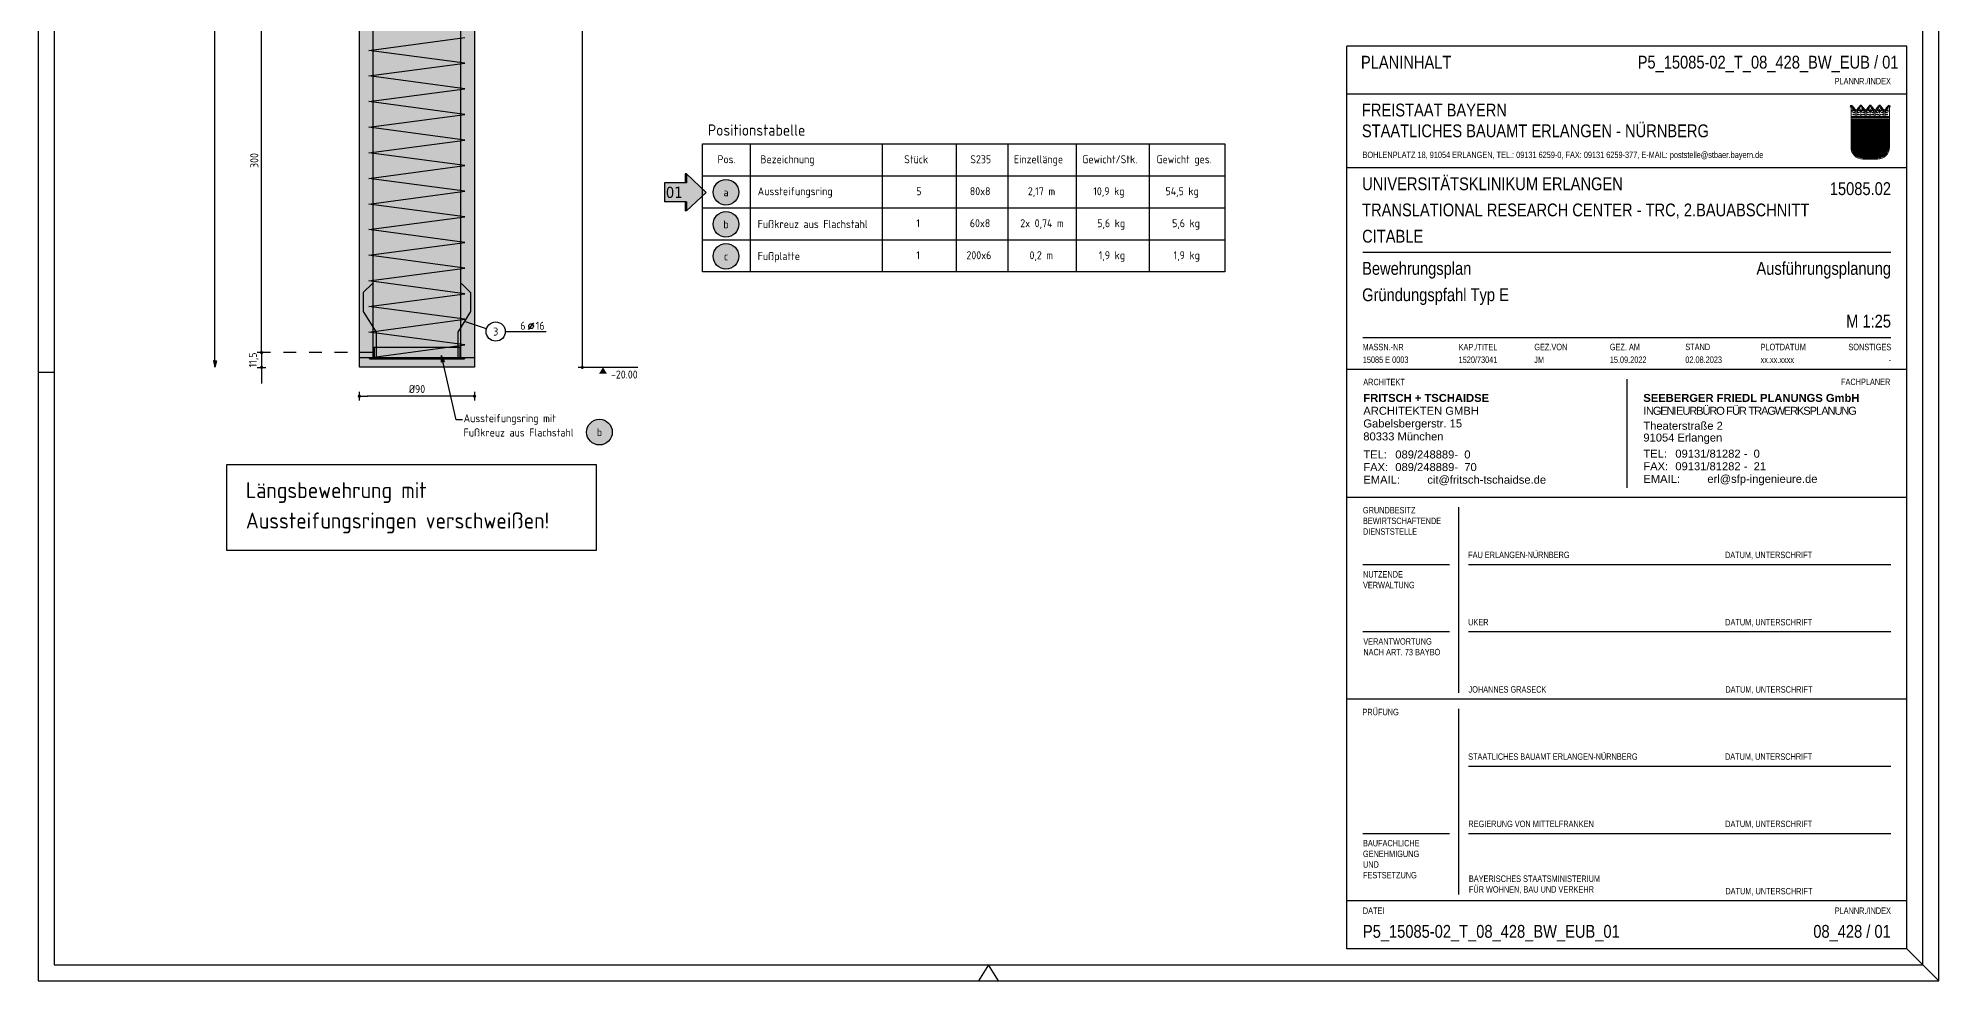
# Model space of a CAD drawing. Extents: x -26.8 to -7.2, y -28.6 to -7.4.
# Drawn here: x -26.82 to -11.97, y -28.57 to -21.21 of the extents above; entities that cross this region are included whole.
import ezdxf
from ezdxf.enums import TextEntityAlignment as Align

# ---------------------------------------------------------------- set-up
doc = ezdxf.new("R2010")
doc.units = 0
doc.header["$LTSCALE"] = 0.25
doc.linetypes.add('AUSGEZOGEN', pattern=[1000.01, 1000, 0.01])
doc.linetypes.add('DASHDOT2', pattern=[0.5, 0.25, -0.125, 0, -0.125])
for name, color, linetype in [('40 A Plankopf Text F+T', 7, 'Continuous'), ('ACHSEN', 7, 'Continuous'), ('BET-ANS', 7, 'Continuous'), ('BETON', 7, 'Continuous'), ('grau_hell', 7, 'Continuous'), ('grau_mittel', 7, 'Continuous'), ('HILFE', 7, 'Continuous'), ('index', 7, 'Continuous'), ('koten', 7, 'Continuous'), ('MASSE', 7, 'Continuous'), ('OBJEKT', 7, 'Continuous'), ('POS', 7, 'Continuous'), ('RAHMEN', 7, 'Continuous'), ('RND', 7, 'Continuous'), ('STAHL', 7, 'Continuous'), ('TEXT', 7, 'Continuous')]:
    doc.layers.add(name, color=color, linetype=linetype)
doc.layers.add('NOPLOT', color=7, linetype='Continuous', plot=False)
doc.styles.add('ERSTELLTER_STIL_3', font='arial.ttf')
doc.styles.add('ERSTELLTER_STIL_4', font='arialbd.ttf')
doc.styles.add('helv', font='tahoma.ttf')
doc.styles.add('plankopf_ArialN', font='ARIALN.TTF')
doc.styles.add('txt', font='isocp.shx')
doc.dimstyles.new('DOT_I', dxfattribs={"dimscale": 0.25, "dimtxt": 0.25, "dimasz": 0.25, "dimexe": 0.1, "dimexo": 0.3, "dimgap": 0.1, "dimtad": 1, "dimdec": 3, "dimzin": 3, "dimtxsty": 'txt', "dimblk": 'DOT', "dimblk1": 'DOT', "dimblk2": 'DOT', "dimsah": 1, "dimcen": 0.1, "dimse1": 1, "dimse2": 1, "dimazin": 0, "dimtfac": 1, "dimtdec": 4, "dimtix": 1, "dimtmove": 2, "dimatfit": 3, "dimfxl": 0, "dimtvp": 1, "dimtolj": 1, "dimtzin": 0, "dimarcsym": 0})
pattern_1 = [(0, (-322.07857, -163.97815), (8e-17, 0.254), [])]

# ---------------------------------------------------------------- blocks, each defined once
blk = doc.blocks.new('DINA1')
at = {"layer": 'RAHMEN'}
for p, q in [((0, 59.4), (0, 0)), ((84.1, 59.4), (0, 59.4)), ((84.1, 0), (84.1, 59.4)), ((0, 0), (84.1, 0))]:
    blk.add_line(p, q, dxfattribs=at)
at = {"layer": 'RAHMEN', "color": 5}
for p, q in [((2, 58.9), (2, 0.5)), ((83.6, 58.9), (2, 58.9)), ((83.6, 0.5), (83.6, 58.9)), ((2, 0.5), (83.6, 0.5))]:
    blk.add_line(p, q, dxfattribs=at)
at = {"layer": 'RAHMEN', "color": 7, "linetype": 'Continuous'}
for p, q in [((41.74, 59.4), (42.05, 58.9)), ((42.05, 58.9), (42.36, 59.4)), ((84.1, 30.01), (83.6, 29.7)), ((83.6, 29.7), (84.1, 29.39)), ((42.05, 0.5), (41.74, 0)), ((42.36, 0), (42.05, 0.5))]:
    blk.add_line(p, q, dxfattribs=at)
at = {"layer": 'RAHMEN', "color": 7}
for p, q in [((21, 0), (21, 0.5)), ((46.1, 0), (46.1, 0.5)), ((65.1, 0.5), (65.1, 0))]:
    blk.add_line(p, q, dxfattribs=at)
at = {"layer": 'RAHMEN', "color": 7, "style": 'txt'}
blk.add_text('DIN A1   0.5 m2', height=0.25, dxfattribs=at).set_placement((1.989, 0.133))
blk = doc.blocks.new('Bundeslandwappen')
at = {"lineweight": 9, "true_color": 0xffffff}
for points in [[(-5.75, 16.5), (-5.98, 16.5), (-5.98, 16.29), (-5.75, 16.29)], [(-5.09, 15.68), (-5.31, 15.68), (-5.31, 15.47), (-5.09, 15.47)], [(-3.49, 15.68), (-3.71, 15.68), (-3.71, 15.47), (-3.49, 15.47)], [(-2.82, 16.5), (-3.05, 16.5), (-3.05, 16.29), (-2.82, 16.29)], [(-2.15, 15.68), (-2.38, 15.68), (-2.38, 15.47), (-2.15, 15.47)], [(-0.56, 15.68), (-0.78, 15.68), (-0.78, 15.47), (-0.56, 15.47)], [(0.11, 16.5), (-0.11, 16.5), (-0.11, 16.29), (0.11, 16.29)], [(0.78, 15.68), (0.56, 15.68), (0.56, 15.47), (0.78, 15.47)], [(2.38, 15.68), (2.15, 15.68), (2.15, 15.47), (2.38, 15.47)], [(3.05, 16.5), (2.82, 16.5), (2.82, 16.29), (3.05, 16.29)], [(3.71, 15.68), (3.49, 15.68), (3.49, 15.47), (3.71, 15.47)], [(5.31, 15.68), (5.09, 15.68), (5.09, 15.47), (5.31, 15.47)], [(5.98, 16.5), (5.75, 16.5), (5.75, 16.29), (5.98, 16.29)]]:
    blk.add_hatch(color=7, dxfattribs=at).paths.add_polyline_path(points)
at = {"true_color": 0xffffff}
for points in [[(-5.34, 12.59), (-5.7, 12.59), (-5.7, 12.19), (-5.07, 11.96)], [(-1.42, 10.67), (-5.07, 11.96), (-3.57, 8.42), (0.08, 7.13)], [(0.86, 12.59), (-2.24, 12.59), (-1.42, 10.67), (2.23, 9.38)], [(3.96, 12.59), (1.66, 12.59), (4.37, 11.63)], [(-3.57, 8.42), (-5.7, 9.18), (-5.7, 6.17), (-2.07, 4.88)], [(-5.7, 6.14), (-5.7, 3.7, 0.041392), (-5.65, 3.14), (-4.21, 2.63)], [(3.73, 5.84), (0.08, 7.13), (1.58, 3.59), (5.23, 2.29)], [(5.7, 8.15), (2.23, 9.38), (3.73, 5.84), (5.7, 5.14)], [(5.7, 11.16), (4.37, 11.63), (5.7, 8.5)], [(-0.56, 1.34), (-4.21, 2.63), (-3.29, 0.45, 0.073774), (-2.3, 0.3), (-0.12, 0.3)], [(1.58, 3.59), (-2.07, 4.88), (-0.56, 1.34), (2.36, 0.3, 0.043654), (2.95, 0.36)]]:
    blk.add_hatch(color=7, dxfattribs=at).paths.add_polyline_path(points)
at = {"lineweight": 9}
h = blk.add_hatch(dxfattribs=at)
h.set_pattern_fill('ANSI31', color=256, scale=0.08, angle=315, style=0)
h.set_pattern_definition(pattern_1)
h.paths.add_polyline_path([(-5.07, 11.96), (-5.7, 12.19), (-5.7, 9.18), (-3.57, 8.42)])
h = blk.add_hatch(dxfattribs=at)
h.set_pattern_fill('ANSI31', color=256, scale=0.08, angle=315, style=0)
h.set_pattern_definition(pattern_1)
h.paths.add_polyline_path([(-2.24, 12.59), (-5.34, 12.59), (-5.07, 11.96), (-1.42, 10.67)])
h = blk.add_hatch(dxfattribs=at)
h.set_pattern_fill('ANSI31', color=256, scale=0.08, angle=315, style=0)
h.set_pattern_definition(pattern_1)
h.paths.add_polyline_path([(4.37, 11.63), (1.66, 12.59), (0.86, 12.59), (2.23, 9.38), (5.7, 8.15), (5.7, 8.5)])
h = blk.add_hatch(dxfattribs=at)
h.set_pattern_fill('ANSI31', color=256, scale=0.08, angle=315, style=0)
h.set_pattern_definition(pattern_1)
h.paths.add_polyline_path([(5.7, 12.59), (3.96, 12.59), (4.37, 11.63), (5.7, 11.16)])
h = blk.add_hatch(dxfattribs=at)
h.set_pattern_fill('ANSI31', color=256, scale=0.08, angle=315, style=0)
h.set_pattern_definition(pattern_1)
h.paths.add_polyline_path([(-2.07, 4.88), (-5.7, 6.17), (-5.7, 6.14), (-4.21, 2.63), (-0.56, 1.34)])
h = blk.add_hatch(dxfattribs=at)
h.set_pattern_fill('ANSI31', color=256, scale=0.08, angle=315, style=0)
h.set_pattern_definition(pattern_1)
h.paths.add_polyline_path([(0.08, 7.13), (-3.57, 8.42), (-2.07, 4.88), (1.58, 3.59)])
h = blk.add_hatch(dxfattribs=at)
h.set_pattern_fill('ANSI31', color=256, scale=0.08, angle=315, style=0)
h.set_pattern_definition(pattern_1)
h.paths.add_polyline_path([(2.23, 9.38), (-1.42, 10.67), (0.08, 7.13), (3.73, 5.84)])
h = blk.add_hatch(dxfattribs=at)
h.set_pattern_fill('ANSI31', color=256, scale=0.08, angle=315, style=0)
h.set_pattern_definition(pattern_1)
h.paths.add_polyline_path([(-4.21, 2.63), (-5.65, 3.14, 0.285055), (-3.29, 0.45)])
h = blk.add_hatch(dxfattribs=at)
h.set_pattern_fill('ANSI31', color=256, scale=0.08, angle=315, style=0)
h.set_pattern_definition(pattern_1)
h.paths.add_polyline_path([(-0.56, 1.34), (-0.12, 0.3), (2.3, 0.3, 0.004354), (2.36, 0.3)])
h = blk.add_hatch(dxfattribs=at)
h.set_pattern_fill('ANSI31', color=256, scale=0.08, angle=315, style=0)
h.set_pattern_definition(pattern_1)
h.paths.add_polyline_path([(5.31, 2.11), (5.23, 2.29), (1.58, 3.59), (2.95, 0.36, 0.22704)])
h = blk.add_hatch(dxfattribs=at)
h.set_pattern_fill('ANSI31', color=256, scale=0.08, angle=315, style=0)
h.set_pattern_definition(pattern_1)
h.paths.add_polyline_path([(5.7, 5.14), (3.73, 5.84), (5.23, 2.29), (5.37, 2.24, 0.111178), (5.7, 3.7)])
for p, q in [((-6, 16.1), (-6, 3.7)), ((-6, 13.29), (6, 13.29)), ((-6, 12.94), (6, 12.94)), ((-5.7, 12.59), (-5.7, 3.7)), ((-5.7, 12.59), (5.7, 12.59)), ((-5.7, 12.19), (5.7, 8.15)), ((-5.64, 14.97), (-5.64, 15.18)), ((-5.61, 16.59), (-5.62, 16.68)), ((-5.34, 12.59), (-0.12, 0.3)), ((-5.33, 15.19), (-5.33, 15.05)), ((-4.68, 14.54), (-5.26, 14.54)), ((-4.12, 14.54), (-3.54, 14.54)), ((-3.47, 15.19), (-3.47, 15.05)), ((-3.36, 13.9), (-2.93, 14.17)), ((-2.93, 13.63), (-3.36, 13.9)), ((-3.19, 16.59), (-3.18, 16.67)), ((-3.16, 14.97), (-3.16, 15.18)), ((-2.93, 15.58), (-2.93, 14.47)), ((-2.93, 14.17), (-2.5, 13.9)), ((-2.5, 13.9), (-2.93, 13.63)), ((-2.71, 14.97), (-2.71, 15.18)), ((-2.68, 16.59), (-2.69, 16.67)), ((-2.4, 15.19), (-2.4, 15.05)), ((-1.74, 14.54), (-2.32, 14.54)), ((-2.24, 12.59), (2.95, 0.36)), ((-1.19, 14.54), (-0.61, 14.54)), ((-0.54, 15.19), (-0.54, 15.05)), ((0, 14.17), (-0.43, 13.9)), ((-0.43, 13.9), (0, 13.63)), ((-0.25, 16.59), (-0.24, 16.67)), ((-0.22, 14.97), (-0.22, 15.18)), ((0, 15.58), (0, 14.47)), ((0.43, 13.9), (0, 14.17)), ((0, 13.63), (0.43, 13.9)), ((0.22, 14.97), (0.22, 15.18)), ((0.25, 16.59), (0.24, 16.67)), ((0.54, 15.19), (0.54, 15.05)), ((1.19, 14.54), (0.61, 14.54)), ((0.86, 12.59), (5.31, 2.11)), ((1.66, 12.59), (5.7, 11.16)), ((1.74, 14.54), (2.32, 14.54)), ((2.4, 15.19), (2.4, 15.05)), ((2.93, 14.17), (2.5, 13.9)), ((2.5, 13.9), (2.93, 13.63)), ((2.68, 16.59), (2.69, 16.67)), ((2.71, 14.97), (2.71, 15.18)), ((2.93, 15.58), (2.93, 14.47)), ((3.36, 13.9), (2.93, 14.17)), ((2.93, 13.63), (3.36, 13.9)), ((3.16, 14.97), (3.16, 15.18)), ((3.19, 16.59), (3.18, 16.67)), ((3.47, 15.19), (3.47, 15.05)), ((4.12, 14.54), (3.54, 14.54)), ((3.96, 12.59), (5.7, 8.5)), ((4.68, 14.54), (5.26, 14.54)), ((5.33, 15.19), (5.33, 15.05)), ((5.61, 16.59), (5.62, 16.68)), ((5.64, 14.97), (5.64, 15.18)), ((5.7, 3.7), (5.7, 12.59)), ((6, 3.7), (6, 16.1)), ((-5.7, 9.18), (5.7, 5.14)), ((-5.7, 6.17), (5.37, 2.24)), ((-5.7, 6.14), (-3.29, 0.45)), ((-5.66, 3.14), (2.36, 0.3)), ((-2.3, 0.3), (2.3, 0.3)), ((-2.3, 0), (2.3, 0))]:
    blk.add_line(p, q, dxfattribs=at)
for points in [[(-5.75, 16.29), (-5.98, 16.29), (-5.98, 16.5), (-5.75, 16.5)], [(-5.09, 15.47), (-5.31, 15.47), (-5.31, 15.68), (-5.09, 15.68)], [(-4.07, 13.71), (-4.83, 13.71), (-4.83, 14.1), (-4.07, 14.1)], [(-3.71, 15.47), (-3.49, 15.47), (-3.49, 15.68), (-3.71, 15.68)], [(-2.82, 16.29), (-3.05, 16.29), (-3.05, 16.5), (-2.82, 16.5)], [(-2.15, 15.47), (-2.38, 15.47), (-2.38, 15.68), (-2.15, 15.68)], [(-1.8, 13.71), (-1.04, 13.71), (-1.04, 14.1), (-1.8, 14.1)], [(-0.78, 15.47), (-0.56, 15.47), (-0.56, 15.68), (-0.78, 15.68)], [(0.11, 16.29), (-0.11, 16.29), (-0.11, 16.5), (0.11, 16.5)], [(0.78, 15.47), (0.56, 15.47), (0.56, 15.68), (0.78, 15.68)], [(1.8, 13.71), (1.04, 13.71), (1.04, 14.1), (1.8, 14.1)], [(2.15, 15.47), (2.38, 15.47), (2.38, 15.68), (2.15, 15.68)], [(3.05, 16.29), (2.82, 16.29), (2.82, 16.5), (3.05, 16.5)], [(3.71, 15.47), (3.49, 15.47), (3.49, 15.68), (3.71, 15.68)], [(4.07, 13.71), (4.83, 13.71), (4.83, 14.1), (4.07, 14.1)], [(5.09, 15.47), (5.31, 15.47), (5.31, 15.68), (5.09, 15.68)], [(5.75, 16.29), (5.98, 16.29), (5.98, 16.5), (5.75, 16.5)]]:
    blk.add_lwpolyline(points, close=True, dxfattribs=at)
for centre in [(-5.28, 13.9), (-3.71, 13.9), (-2.2, 13.9), (-0.68, 13.9), (0.68, 13.9), (2.2, 13.9), (3.71, 13.9), (5.28, 13.9)]:
    blk.add_circle(centre, 0.123, dxfattribs=at)
for centre, radius, start, end in [((-5.89, 16.45), 0.362, 44.66814, 253.11831), ((-5.67, 16.67), 0.05, 6.6615, 44.66814), ((-5.49, 15.18), 0.157, 3.2756, 179.55206), ((-5.19, 14.99), 0.453, 182.83284, 261.30427), ((-5.56, 16.59), 0.05, 186.6615, 265.62087), ((-5.42, 15.99), 0.179, 74.78828, 15.13561), ((-5.59, 16.26), 0.281, 346.02321, 85.62087), ((-5.36, 16.21), 0.05, 254.78828, 346.02321), ((-5.26, 15.23), 0.191, 249.63581, 3.08566), ((-5.2, 16.05), 0.05, 93.06329, 195.13561), ((-5.19, 15.87), 0.224, 350.95424, 93.06329), ((-5.02, 15.24), 0.05, 82.94673, 183.08566), ((-4.99, 15.54), 0.249, 262.94673, 77.88554), ((-4.92, 15.83), 0.05, 170.95424, 257.88554), ((-4.62, 14.89), 0.224, 71.40005, 0), ((-4.71, 14.85), 0.312, 275.96495, 353.97732), ((-4.4, 15.24), 0.208, 317.07745, 222.92255), ((-4.18, 14.89), 0.224, 180, 108.59995), ((-4.09, 14.85), 0.312, 186.02268, 264.03505), ((-3.81, 15.54), 0.249, 102.11446, 277.05327), ((-3.88, 15.83), 0.05, 282.11446, 9.04576), ((-3.61, 15.87), 0.224, 86.93671, 189.04576), ((-3.78, 15.24), 0.05, 356.91434, 97.05327), ((-3.54, 15.23), 0.191, 176.91434, 290.36419), ((-3.6, 16.05), 0.05, 344.86439, 86.93671), ((-3.38, 15.99), 0.179, 164.86439, 105.21172), ((-3.61, 14.99), 0.453, 278.69573, 357.16716), ((-3.21, 16.26), 0.281, 94.37913, 193.97679), ((-3.44, 16.21), 0.05, 193.97679, 285.21172), ((-3.31, 15.18), 0.157, 0.44794, 176.7244), ((-3.24, 16.59), 0.05, 274.37913, 353.3385), ((-3.13, 16.67), 0.05, 155.22882, 173.3385), ((-2.93, 16.58), 0.264, 24.0166, 155.34093), ((-2.55, 15.18), 0.157, 3.2756, 179.55206), ((-2.26, 14.99), 0.453, 182.83284, 261.30427), ((-2.74, 16.66), 0.05, 6.6615, 24.0166), ((-2.63, 16.59), 0.05, 186.6615, 265.62087), ((-2.49, 15.99), 0.179, 74.78828, 15.13561), ((-2.65, 16.26), 0.281, 346.02321, 85.62087), ((-2.43, 16.21), 0.05, 254.78828, 346.02321), ((-2.33, 15.23), 0.191, 249.63581, 3.08566), ((-2.27, 16.05), 0.05, 93.06329, 195.13561), ((-2.26, 15.87), 0.224, 350.95424, 93.06329), ((-2.09, 15.24), 0.05, 82.94673, 183.08566), ((-2.05, 15.54), 0.249, 262.94673, 77.88554), ((-1.99, 15.83), 0.05, 170.95424, 257.88554), ((-1.69, 14.89), 0.224, 71.40005, 0), ((-1.78, 14.85), 0.312, 275.96495, 353.97732), ((-1.47, 15.24), 0.208, 317.07745, 222.92255), ((-1.24, 14.89), 0.224, 180, 108.59995), ((-1.16, 14.85), 0.312, 186.02268, 264.03505), ((-0.88, 15.54), 0.249, 102.11446, 277.05327), ((-0.94, 15.83), 0.05, 282.11446, 9.04576), ((-0.67, 15.87), 0.224, 86.93671, 189.04576), ((-0.84, 15.24), 0.05, 356.91434, 97.05327), ((-0.6, 15.23), 0.191, 176.91434, 290.36419), ((-0.66, 16.05), 0.05, 344.86439, 86.93671), ((-0.44, 15.99), 0.179, 164.86439, 105.21172), ((-0.68, 14.99), 0.453, 278.69573, 357.16716), ((-0.28, 16.26), 0.281, 94.37913, 193.97679), ((-0.5, 16.21), 0.05, 193.97679, 285.21172), ((-0.38, 15.18), 0.157, 0.44794, 176.7244), ((-0.3, 16.59), 0.05, 274.37913, 353.3385), ((0, 16.58), 0.264, 24.0166, 155.34093), ((-0.19, 16.67), 0.05, 155.22882, 173.3385), ((0.38, 15.18), 0.157, 3.2756, 179.55206), ((0.68, 14.99), 0.453, 182.83284, 261.30427), ((0.19, 16.66), 0.05, 6.6615, 24.0166), ((0.3, 16.59), 0.05, 186.6615, 265.62087), ((0.44, 15.99), 0.179, 74.78828, 15.13561), ((0.28, 16.26), 0.281, 346.02321, 85.62087), ((0.5, 16.21), 0.05, 254.78828, 346.02321), ((0.6, 15.23), 0.191, 249.63581, 3.08566), ((0.66, 16.05), 0.05, 93.06329, 195.13561), ((0.67, 15.87), 0.224, 350.95424, 93.06329), ((0.84, 15.24), 0.05, 82.94673, 183.08566), ((0.88, 15.54), 0.249, 262.94673, 77.88554), ((0.94, 15.83), 0.05, 170.95424, 257.88554), ((1.24, 14.89), 0.224, 71.40005, 0), ((1.16, 14.85), 0.312, 275.96495, 353.97732), ((1.47, 15.24), 0.208, 317.07745, 222.92255), ((1.69, 14.89), 0.224, 180, 108.59995), ((1.78, 14.85), 0.312, 186.02268, 264.03505), ((2.05, 15.54), 0.249, 102.11446, 277.05327), ((1.99, 15.83), 0.05, 282.11446, 9.04576), ((2.26, 15.87), 0.224, 86.93671, 189.04576), ((2.09, 15.24), 0.05, 356.91434, 97.05327), ((2.33, 15.23), 0.191, 176.91434, 290.36419), ((2.27, 16.05), 0.05, 344.86439, 86.93671), ((2.49, 15.99), 0.179, 164.86439, 105.21172), ((2.26, 14.99), 0.453, 278.69573, 357.16716), ((2.65, 16.26), 0.281, 94.37913, 193.97679), ((2.43, 16.21), 0.05, 193.97679, 285.21172), ((2.55, 15.18), 0.157, 0.44794, 176.7244), ((2.63, 16.59), 0.05, 274.37913, 353.3385), ((2.93, 16.58), 0.264, 24.0166, 155.34093), ((2.74, 16.67), 0.05, 155.22882, 173.3385), ((3.31, 15.18), 0.157, 3.2756, 179.55206), ((3.61, 14.99), 0.453, 182.83284, 261.30427), ((3.13, 16.66), 0.05, 6.6615, 24.0166), ((3.24, 16.59), 0.05, 186.6615, 265.62087), ((3.38, 15.99), 0.179, 74.78828, 15.13561), ((3.21, 16.26), 0.281, 346.02321, 85.62087), ((3.44, 16.21), 0.05, 254.78828, 346.02321), ((3.54, 15.23), 0.191, 249.63581, 3.08566), ((3.6, 16.05), 0.05, 93.06329, 195.13561), ((3.61, 15.87), 0.224, 350.95424, 93.06329), ((3.78, 15.24), 0.05, 82.94673, 183.08566), ((3.81, 15.54), 0.249, 262.94673, 77.88554), ((3.88, 15.83), 0.05, 170.95424, 257.88554), ((4.18, 14.89), 0.224, 71.40005, 0), ((4.09, 14.85), 0.312, 275.96495, 353.97732), ((4.4, 15.24), 0.208, 317.07745, 222.92255), ((4.62, 14.89), 0.224, 180, 108.59995), ((4.71, 14.85), 0.312, 186.02268, 264.03505), ((4.99, 15.54), 0.249, 102.11446, 277.05327), ((4.92, 15.83), 0.05, 282.11446, 9.04576), ((5.19, 15.87), 0.224, 86.93671, 189.04576), ((5.02, 15.24), 0.05, 356.91434, 97.05327), ((5.26, 15.23), 0.191, 176.91434, 290.36419), ((5.2, 16.05), 0.05, 344.86439, 86.93671), ((5.42, 15.99), 0.179, 164.86439, 105.21172), ((5.19, 14.99), 0.453, 278.69573, 357.16716), ((5.59, 16.26), 0.281, 94.37913, 193.97679), ((5.36, 16.21), 0.05, 193.97679, 285.21172), ((5.49, 15.18), 0.157, 0.44794, 176.7244), ((5.56, 16.59), 0.05, 274.37913, 353.3385), ((5.67, 16.67), 0.05, 135.33186, 173.3385), ((5.89, 16.45), 0.362, 286.88169, 135.33186), ((-2.3, 3.7), 3.7, 180, 270), ((-2.3, 3.7), 3.4, 180, 270), ((2.3, 3.7), 3.7, 270, 0), ((2.3, 3.7), 3.4, 270, 0)]:
    blk.add_arc(centre, radius, start, end, dxfattribs=at)
blk = doc.blocks.new('Plankopf_PU')
for p, q in [((-18.5, 25.4), (-18.5, 27.7)), ((-1, 27.7), (-18.5, 27.7)), ((-1, 27.7), (-18.5, 27.7)), ((-1, 25.4), (-1, 27.7)), ((-1, 25.4), (-18.5, 25.4)), ((-1, 25.4), (-18.5, 25.4)), ((-18.5, 19.1), (-18.5, 25.4)), ((-1, 19.1), (-1, 25.4)), ((-1.5, 22.75), (-18, 22.75)), ((-18, 20.1), (-1.5, 20.1)), ((-18.5, 15.1), (-18.5, 19.1)), ((-1, 19.1), (-18.5, 19.1)), ((-1, 15.1), (-1, 19.1)), ((-9.75, 18.8), (-9.75, 15.4)), ((-1, 15.1), (-18.5, 15.1)), ((-1, 15.1), (-18.5, 15.1)), ((-18.5, 8.8), (-18.5, 15.1)), ((-1, 8.8), (-1, 15.1)), ((-15, 9), (-15, 14.8)), ((-15.3, 13), (-18, 13)), ((-1.5, 13), (-14.7, 13)), ((-15.3, 10.9), (-18, 10.9)), ((-1.5, 10.9), (-14.7, 10.9)), ((-18.5, 2.5), (-18.5, 8.8)), ((-1, 8.8), (-18.5, 8.8)), ((-15, 2.7), (-15, 8.5)), ((-1, 2.5), (-1, 8.8)), ((-1.5, 6.7), (-14.7, 6.7)), ((-15.3, 4.6), (-18, 4.6)), ((-1.5, 4.6), (-14.7, 4.6)), ((-1, 2.5), (-18.5, 2.5)), ((-18.5, 1), (-18.5, 2.5)), ((-1, 2.5), (-18.5, 2.5)), ((-1, 1), (-1, 2.5)), ((-1, 1), (-18.5, 1))]:
    blk.add_line(p, q)
at = {"xscale": 0.1, "yscale": 0.1, "zscale": 0.1}
blk.add_blockref('Bundeslandwappen', (-2.148, 25.669), dxfattribs=at)
at = {"linetype": 'AUSGEZOGEN', "lineweight": 35, "style": 'plankopf_ArialN'}
for s, height, p in [('FREISTAAT BAYERN', 0.4, (-18.032, 27.401)), ('PRÜFUNG', 0.2, (-18.013, 8.5))]:
    blk.add_text(s, height=height, dxfattribs=at).set_placement(p, align=Align.TOP_LEFT)
blk.add_text('STAATLICHES BAUAMT ERLANGEN - NÜRNBERG', height=0.4, dxfattribs=at).set_placement((-18.032, 26.552), align=Align.MIDDLE_LEFT)
at = {"style": 'plankopf_ArialN'}
for s, p in [('BOHLENPLATZ 18, 91054 ERLANGEN, TEL.: 09131 6259-0, FAX: 09131 6259-377, E-MAIL: poststelle@stbaer.bayern.de', (-18.012, 25.702)), ('MASSN.-NR', (-18.011, 19.698)), ('KAP./TITEL', (-15.01, 19.698)), ('GEZ.VON', (-12.644, 19.7)), ('GEZ. AM', (-10.286, 19.7)), ('STAND', (-7.927, 19.702)), ('PLOTDATUM', (-5.574, 19.7)), ('FAU ERLANGEN-NÜRNBERG', (-14.712, 13.207)), ('DATUM, UNTERSCHRIFT', (-6.687, 13.207)), ('UKER', (-14.712, 11.107)), ('DATUM, UNTERSCHRIFT', (-6.68, 11.106)), ('JOHANNES GRASECK', (-14.7, 9.005)), ('DATUM, UNTERSCHRIFT', (-6.675, 9.005)), ('STAATLICHES BAUAMT ERLANGEN-NÜRNBERG', (-14.712, 6.907)), ('DATUM, UNTERSCHRIFT', (-6.687, 6.907)), ('REGIERUNG VON MITTELFRANKEN', (-14.705, 4.806)), ('DATUM, UNTERSCHRIFT', (-6.68, 4.806)), ('DATUM, UNTERSCHRIFT', (-6.675, 2.705)), ('DATEI', (-18.002, 2.095))]:
    blk.add_text(s, height=0.2, dxfattribs=at).set_placement(p)
for s, p in [('SONSTIGES', (-1.493, 19.7)), ('PLANNR./INDEX', (-1.501, 2.095))]:
    blk.add_text(s, height=0.2, dxfattribs=at).set_placement(p, align=Align.RIGHT)
at = {"linetype": 'AUSGEZOGEN', "lineweight": 35, "style": 'plankopf_ArialN'}
blk.add_text('ARCHITEKT', height=0.2, dxfattribs=at).set_placement((-17.989, 18.607))
blk.add_text('FACHPLANER', height=0.2, dxfattribs=at).set_placement((-1.52, 18.611), align=Align.RIGHT)
at = {"insert": (-5.574, 19.303), "char_height": 0.2, "attachment_point": 7, "style": 'plankopf_ArialN'}
blk.add_mtext('xx.xx.xxxx', dxfattribs=at)
at = {"char_height": 0.2, "attachment_point": 1, "style": 'plankopf_ArialN'}
for s, insert, width in [('GRUNDBESITZ\\PBEWIRTSCHAFTENDE DIENSTSTELLE', (-18, 14.804), 2.5), ('NUTZENDE^JVERWALTUNG', (-17.998, 12.8), 2.69843), ('VERANTWORTUNG  NACH ART. 73 BAYBO', (-17.988, 10.705), 2.68768), ('BAUFACHLICHE GENEHMIGUNG UND FESTSETZUNG', (-17.998, 4.404), 2.2311), ('BAYERISCHES STAATSMINISTERIUM ^JFÜR WOHNEN, BAU UND VERKEHR', (-14.689, 3.294), 9.29412)]:
    blk.add_mtext(s, dxfattribs=dict(at, insert=insert, width=width))
at = {"style": 'plankopf_ArialN'}
for tag, p in [('PROJEKTBEZEICHNUNGZ1', (-18.025, 24.578)), ('PROJEKTBEZEICHNUNGZ2', (-18.025, 23.761)), ('PROJEKTBEZEICHNUNGZ3', (-18.025, 22.941))]:
    blk.add_attdef(tag, text='', height=0.4, dxfattribs=at).set_placement(p, align=Align.BOTTOM_LEFT)
for tag, p in [('GEB.-NR', (-1.5, 24.946)), ('0.000X', (-1.507, 1.749))]:
    blk.add_attdef(tag, text='', height=0.4, dxfattribs=at).set_placement(p, align=Align.TOP_RIGHT)
for tag, p, height in [('PLANINHALTZ1', (-18.025, 22.055), 0.4), ('PLANINHALTZ2', (-18.025, 21.232), 0.4), ('PLANINHALTZ3', (-18.025, 20.409), 0.4), ('MASSN.-NR', (-18.005, 19.303), 0.2), ('KAPITEL/TITEL', (-15.01, 19.303), 0.2), ('GEZ_VON', (-12.644, 19.303), 0.2), ('GEZ_AM', (-10.286, 19.303), 0.2), ('STAND', (-7.927, 19.303), 0.2)]:
    blk.add_attdef(tag, p, '', height=height, dxfattribs=at)
for tag, height, p in [('PLANUNGSPHASE', 0.4, (-1.5, 22.055)), ('PROJEKTKATEGORIE', 0.4, (-1.5, 21.232)), ('MAßSTAB', 0.4, (-1.5, 20.409)), ('SONSTIGES', 0.2, (-1.5, 19.303))]:
    blk.add_attdef(tag, text='', height=height, dxfattribs=at).set_placement(p, align=Align.RIGHT)
at = {"layer": '40 A Plankopf Text F+T', "color": 7, "linetype": 'Continuous', "lineweight": 13, "char_height": 0.25, "attachment_point": 7}
for s, insert, style in [('\\A1;ARCHITEKTEN GMBH', (-17.988, 17.68), 'ERSTELLTER_STIL_3'), ('\\A1;FRITSCH + TSCHAIDSE ', (-17.988, 18.081), 'ERSTELLTER_STIL_4'), ('\\A1;SEEBERGER FRIEDL PLANUNGS GmbH', (-9.238, 18.081), 'ERSTELLTER_STIL_4'), ('\\A1;{\\T0.8;INGENIEURBÜRO FÜR TRAGWERKSPLANUNG}', (-9.238, 17.68), 'ERSTELLTER_STIL_3'), ('\\A1;Gabelsbergerstr. 15', (-17.988, 17.212), 'ERSTELLTER_STIL_3'), ('\\A1;Theaterstraße 2', (-9.238, 17.212), 'ERSTELLTER_STIL_3'), ('\\A1;80333 München', (-17.988, 16.879), 'ERSTELLTER_STIL_3'), ('\\A1;91054 Erlangen', (-9.238, 16.771), 'ERSTELLTER_STIL_3')]:
    blk.add_mtext(s, dxfattribs=dict(at, insert=insert, style=style))
at = {"layer": '40 A Plankopf Text F+T', "color": 7, "linetype": 'Continuous', "lineweight": 13, "char_height": 0.25, "attachment_point": 7, "line_spacing_factor": 0.945293, "style": 'ERSTELLTER_STIL_3'}
for s, insert in [('\\A1;TEL: ^I089/248889-  0\\PFAX: ^I089/248889-  70\\PEMAIL: ^Icit@fritsch-tschaidse.de', (-17.988, 15.481)), ('\\A1;TEL: ^I09131/81282 -  0\\PFAX: ^I09131/81282 -  21\\PEMAIL: ^Ierl@sfp-ingenieure.de', (-9.238, 15.481))]:
    blk.add_mtext(s, dxfattribs=dict(at, insert=insert))
blk = doc.blocks.new('DOT')
at = {"layer": 'MASSE', "color": 7, "linetype": 'Continuous'}
for p, q in [((0, 0), (-1, 0)), ((0, 0.54), (0, -0.54))]:
    blk.add_line(p, q, dxfattribs=at)
at = {"layer": 'MASSE', "color": 7, "linetype": 'Continuous', "const_width": 0.2}
blk.add_lwpolyline([(-0.1, 0, 1), (0.1, 0, 1)], format="xyb", close=True, dxfattribs=at)
blk = doc.blocks.new('*D25')
at = {"layer": 'Defpoints', "color": 0, "linetype": 'AUSGEZOGEN', "transparency": 16777216}
for p in [(-22.568, -11.583), (-22.568, -11.583), (-22.568, -23.783)]:
    blk.add_point(p, dxfattribs=at)
at = {"layer": 'MASSE', "color": 0, "linetype": 'AUSGEZOGEN', "lineweight": -2, "transparency": 16777216}
blk.add_line((-22.568, -23.72), (-22.568, -11.645), dxfattribs=at)
at = {"layer": 'MASSE', "color": 0, "linetype": 'AUSGEZOGEN', "lineweight": -2, "transparency": 16777216, "xscale": 0.0625, "yscale": 0.0625, "zscale": 0.0625}
for p, rotation in [((-22.568, -11.583), 90), ((-22.568, -23.783), 270)]:
    blk.add_blockref('DOT', p, dxfattribs=dict(at, rotation=rotation))
at = {"layer": 'MASSE', "color": 0, "linetype": 'AUSGEZOGEN', "transparency": 16777216, "insert": (-22.624, -17.683), "char_height": 0.0625, "attachment_point": 5, "rotation": 90, "style": 'txt'}
blk.add_mtext('\\A1;1220', dxfattribs=at)
blk = doc.blocks.new('OKRD_U')
at = {"color": 0, "linetype": 'ByBlock'}
blk.add_solid([(-0.125, -0.202), (0.125, -0.202), (0, 0)], dxfattribs=at)
at = {"color": 0, "linetype": 'ByBlock', "style": 'txt'}
blk.add_attdef('OKRD', (0.25, -0.35), '', height=0.25, dxfattribs=at)
blk = doc.blocks.new('*D26')
at = {"layer": 'Defpoints', "color": 0, "linetype": 'AUSGEZOGEN', "transparency": 16777216}
for p in [(-24.31, -24.008), (-24.31, -24.008), (-23.41, -24.008)]:
    blk.add_point(p, dxfattribs=at)
at = {"layer": 'MASSE', "color": 0, "linetype": 'AUSGEZOGEN', "lineweight": -2, "transparency": 16777216}
blk.add_line((-23.473, -24.008), (-24.248, -24.008), dxfattribs=at)
at = {"layer": 'MASSE', "color": 0, "linetype": 'AUSGEZOGEN', "lineweight": -2, "transparency": 16777216, "xscale": 0.0625, "yscale": 0.0625, "zscale": 0.0625, "rotation": 180}
blk.add_blockref('DOT', (-24.31, -24.008), dxfattribs=at)
at = {"layer": 'MASSE', "color": 0, "linetype": 'AUSGEZOGEN', "lineweight": -2, "transparency": 16777216, "xscale": 0.0625, "yscale": 0.0625, "zscale": 0.0625}
blk.add_blockref('DOT', (-23.41, -24.008), dxfattribs=at)
at = {"layer": 'MASSE', "color": 0, "linetype": 'AUSGEZOGEN', "transparency": 16777216, "insert": (-23.86, -23.952), "char_height": 0.0625, "attachment_point": 5, "style": 'txt'}
blk.add_mtext('\\A1;%%C90', dxfattribs=at)
blk = doc.blocks.new('*D27')
at = {"layer": 'Defpoints', "color": 0, "linetype": 'AUSGEZOGEN', "transparency": 16777216}
for p in [(-25.074, -23.668), (-25.074, -23.783), (-25.074, -23.783)]:
    blk.add_point(p, dxfattribs=at)
at = {"layer": 'MASSE', "color": 0, "linetype": 'AUSGEZOGEN', "lineweight": -2, "transparency": 16777216}
for p, q in [((-25.074, -23.605), (-25.074, -23.543)), ((-25.074, -23.668), (-25.074, -23.783)), ((-25.074, -23.845), (-25.074, -23.908))]:
    blk.add_line(p, q, dxfattribs=at)
at = {"layer": 'MASSE', "color": 0, "linetype": 'AUSGEZOGEN', "lineweight": -2, "transparency": 16777216, "xscale": 0.0625, "yscale": 0.0625, "zscale": 0.0625}
for p, rotation in [((-25.074, -23.668), 270), ((-25.074, -23.783), 90)]:
    blk.add_blockref('DOT', p, dxfattribs=dict(at, rotation=rotation))
at = {"layer": 'MASSE', "color": 0, "linetype": 'AUSGEZOGEN', "transparency": 16777216, "insert": (-25.135, -23.725), "char_height": 0.0625, "attachment_point": 5, "rotation": 90, "style": 'txt'}
blk.add_mtext('\\A1;11,5', dxfattribs=at)
blk = doc.blocks.new('*D21')
at = {"layer": 'Defpoints', "color": 0, "linetype": 'AUSGEZOGEN', "transparency": 16777216}
for p in [(-25.074, -20.668), (-25.074, -20.668), (-25.074, -23.668)]:
    blk.add_point(p, dxfattribs=at)
at = {"layer": 'MASSE', "color": 0, "linetype": 'AUSGEZOGEN', "lineweight": -2, "transparency": 16777216}
blk.add_line((-25.074, -23.605), (-25.074, -20.73), dxfattribs=at)
at = {"layer": 'MASSE', "color": 0, "linetype": 'AUSGEZOGEN', "lineweight": -2, "transparency": 16777216, "xscale": 0.0625, "yscale": 0.0625, "zscale": 0.0625}
for p, rotation in [((-25.074, -20.668), 90), ((-25.074, -23.668), 270)]:
    blk.add_blockref('DOT', p, dxfattribs=dict(at, rotation=rotation))
at = {"layer": 'MASSE', "color": 0, "linetype": 'AUSGEZOGEN', "transparency": 16777216, "insert": (-25.131, -22.168), "char_height": 0.0625, "attachment_point": 5, "rotation": 90, "style": 'txt'}
blk.add_mtext('\\A1;300', dxfattribs=at)
blk = doc.blocks.new('Pfeillinie')
at = {"layer": 'TEXT', "linetype": 'Continuous'}
blk.add_hatch(color=7, dxfattribs=at).paths.add_polyline_path([(0, 0), (-0.8, 0.2), (-0.8, 0), (-0.8, -0.2)])
at = {"layer": 'TEXT', "color": 7, "linetype": 'Continuous'}
for p, q in [((-0.8, 0), (-0.8, 0.2)), ((-0.8, 0.2), (0, 0)), ((-0.8, 0), (-0.8, -0.2)), ((-0.8, -0.2), (0, 0))]:
    blk.add_line(p, q, dxfattribs=at)
blk = doc.blocks.new('pos_ausz')
at = {"layer": 'grau_hell', "true_color": 0xfcfcfc}
blk.add_hatch(color=7, dxfattribs=at).paths.add_polyline_path([(-0.4, 0, 1), (0.4, 0, 1)])
at = {"layer": 'POS', "color": 1, "linetype": 'Continuous'}
blk.add_circle((0, 0), 0.4, dxfattribs=at)
at = {"layer": 'POS', "color": 7, "linetype": 'Continuous', "style": 'txt'}
blk.add_attdef('POSNAME', text='', height=0.25, dxfattribs=at).set_placement((0, 0), align=Align.MIDDLE)
blk.add_attdef('POSABM', (0.6, 0.05), '', height=0.25, dxfattribs=at)
blk = doc.blocks.new('RND_LEI')
at = {"layer": 'RND', "color": 7, "linetype": 'Continuous'}
blk.add_line((1.022, 0.066), (1.19, 0.27), dxfattribs=at)
for centre, radius in [((0, 0), 0.3), ((1.106, 0.168), 0.075)]:
    blk.add_circle(centre, radius, dxfattribs=at)
at = {"layer": 'RND', "color": 7, "linetype": 'Continuous', "style": 'txt'}
blk.add_attdef('POSL', text='', height=0.25, dxfattribs=at).set_placement((0, 0), align=Align.MIDDLE)
blk.add_attdef('ANZ', text='', height=0.25, dxfattribs=at).set_placement((0.931, 0.057), align=Align.RIGHT)
for tag, p in [('DUM', (1.253, 0.057)), ('ABSTD', (1.674, 0.057)), ('POSTXT', (0.374, -0.327))]:
    blk.add_attdef(tag, p, '', height=0.25, dxfattribs=at)
blk = doc.blocks.new('hin_ind5')
at = {"layer": 'grau_hell', "linetype": 'AUSGEZOGEN'}
h = blk.add_hatch(color=9, dxfattribs=at)
h.dxf.hatch_style = 2
h.paths.add_polyline_path([(0, 0), (0.619, -0.577), (0.619, -0.3), (1.306, -0.3), (1.306, 0.3), (0.619, 0.3), (0.619, 0.577)])
h.paths.add_polyline_path([(0.34, -0.274), (1.311, -0.274), (1.311, 0.274), (0.34, 0.274)], flags=9)
at = {"layer": 'OBJEKT', "linetype": 'AUSGEZOGEN'}
for points in [[(0.619, 0.3), (0.66, 0.3), (0.66, 0.577), (0.619, 0.577)], [(0.619, -0.577), (0.66, -0.577), (0.66, -0.3), (0.619, -0.3)]]:
    blk.add_hatch(color=1, dxfattribs=at).paths.add_polyline_path(points)
at = {"layer": 'OBJEKT', "color": 1, "linetype": 'AUSGEZOGEN'}
for p, q in [((0, 0), (0.619, 0.577)), ((0, 0), (0.619, -0.577)), ((0.619, 0.577), (0.619, 0.3)), ((0.619, 0.577), (0.66, 0.577)), ((0.619, 0.3), (1.306, 0.3)), ((0.66, 0.577), (0.66, 0.3)), ((1.306, 0.3), (1.306, -0.3)), ((0.619, -0.3), (0.619, -0.577)), ((0.619, -0.3), (1.306, -0.3)), ((0.66, -0.3), (0.66, -0.577))]:
    blk.add_line(p, q, dxfattribs=at)
at = {"layer": 'OBJEKT', "color": 7, "linetype": 'AUSGEZOGEN'}
blk.add_line((0.619, -0.577), (0.66, -0.577), dxfattribs=at)
at = {"layer": 'index', "color": 1, "linetype": 'Continuous', "style": 'helv'}
blk.add_attdef('INDEX', text='', height=0.35, rotation=360, dxfattribs=at).set_placement((1.259, 0), align=Align.MIDDLE_RIGHT)

msp = doc.modelspace()

# ---------------------------------------------------------------- hatches: boundary and pattern name
at = {"layer": 'grau_mittel'}
h = msp.add_hatch(color=61, dxfattribs=at)
h.paths.add_polyline_path([(-24.3101, -11.5328), (-23.4101, -11.5328), (-23.4101, -10.9828), (-24.3101, -10.9828)])
h.paths.add_polyline_path([(-24.3101, -23.7828), (-23.4101, -23.7828), (-23.4101, -11.5328), (-24.3101, -11.5328)])

# ---------------------------------------------------------------- linework, layer by layer
for p, q in [((-12.2204, -21.2741), (-16.5954, -21.2741)), ((-16.5954, -21.6491), (-16.5954, -21.2741)), ((-12.2204, -21.6491), (-12.2204, -21.2741))]:
    msp.add_line(p, q)
at = {"layer": 'ACHSEN', "color": 102, "linetype": 'DASHDOT2'}
msp.add_line((-24.2031, -23.6678), (-25.0743, -23.6678), dxfattribs=at)
at = {"layer": 'BETON', "color": 6, "linetype": 'AUSGEZOGEN'}
for p, q in [((-24.3101, -23.7828), (-24.3101, -10.9828)), ((-23.4101, -10.9828), (-23.4101, -23.7828)), ((-23.4101, -23.7828), (-24.3101, -23.7828))]:
    msp.add_line(p, q, dxfattribs=at)
at = {"layer": 'HILFE', "color": 102, "linetype": 'AUSGEZOGEN'}
for p, q in [((-21.2563, -22.0369), (-21.2563, -23.0369)), ((-20.2262, -22.0369), (-20.2262, -23.0369)), ((-19.6487, -22.0369), (-19.6487, -23.0369)), ((-19.2454, -22.0369), (-19.2454, -23.0369)), ((-18.7112, -22.0369), (-18.7112, -23.0369)), ((-18.1414, -22.0369), (-18.1414, -23.0369)), ((-21.6283, -22.2869), (-17.5485, -22.2869)), ((-21.6283, -22.5369), (-17.5485, -22.5369)), ((-21.6283, -22.7869), (-17.5485, -22.7869)), ((-23.5538, -24.1926), (-23.6683, -23.6903)), ((-22.5676, -23.7828), (-22.1341, -23.7828)), ((-23.5032, -24.1926), (-23.5538, -24.1926))]:
    msp.add_line(p, q, dxfattribs=at)
msp.add_lwpolyline([(-21.6283, -22.0369), (-17.5485, -22.0369), (-17.5485, -23.0369), (-21.6283, -23.0369)], close=True, dxfattribs=at)
at = {"layer": 'NOPLOT', "color": 191, "linetype": 'Continuous'}
msp.add_line((-23.4101, -23.7078), (-24.3101, -23.7078), dxfattribs=at)
at = {"layer": 'NOPLOT', "color": 191, "linetype": 'AUSGEZOGEN'}
msp.add_line((-12.2204, -28.3241), (-11.9704, -28.5741), dxfattribs=at)
at = {"layer": 'POS', "color": 1, "linetype": 'AUSGEZOGEN'}
for centre in [(-21.446, -22.4159), (-21.446, -22.6659), (-21.446, -22.9159), (-22.4345, -24.2887)]:
    msp.add_circle(centre, 0.1, dxfattribs=at)
at = {"layer": 'RND', "color": 102, "linetype": 'AUSGEZOGEN'}
msp.add_line((-23.3164, -23.4811), (-23.4895, -23.4252), dxfattribs=at)
at = {"layer": 'RND', "color": 7, "linetype": 'AUSGEZOGEN'}
msp.add_line((-23.1699, -23.5036), (-22.8499, -23.5036), dxfattribs=at)
at = {"layer": 'RND', "color": 1, "linetype": 'AUSGEZOGEN'}
for points in [[(-24.2031, -23.7078), (-24.2031, -10.4578)], [(-23.5171, -23.7078), (-23.5171, -10.4578)], [(-24.2351, -23.7078), (-23.4851, -23.6078), (-24.2351, -23.5078), (-23.4851, -23.4078), (-24.2351, -23.3078), (-23.4851, -23.2078), (-24.2351, -23.1078), (-23.4851, -23.0078), (-24.2351, -22.9078), (-23.4851, -22.8078), (-24.2351, -22.7078), (-23.4851, -22.6078), (-24.2351, -22.5078), (-23.4851, -22.4078), (-24.2351, -22.3078), (-23.4851, -22.2078), (-24.2351, -22.1078), (-23.4851, -22.0078), (-24.2351, -21.9078), (-23.4851, -21.8078), (-24.2351, -21.7078), (-23.4851, -21.6078), (-24.2351, -21.5078), (-23.4851, -21.4078), (-24.2351, -21.3078), (-23.4851, -21.2078)], [(-24.2083, -23.1271), (-24.2791, -23.1978), (-24.2791, -23.3478), (-24.1791, -23.5078), (-24.1791, -23.7078)], [(-23.5118, -23.1271), (-23.4411, -23.1978), (-23.4411, -23.3478), (-23.5411, -23.5078), (-23.5411, -23.7078)]]:
    msp.add_lwpolyline(points, dxfattribs=at)
at = {"layer": 'RND', "color": 102, "linetype": 'AUSGEZOGEN'}
msp.add_lwpolyline([(-25.4382, -23.7828), (-25.4382, -11.5828)], dxfattribs=at)
at = {"layer": 'STAHL', "color": 102, "linetype": 'AUSGEZOGEN'}
for p, q in [((-24.2301, -23.7078), (-24.2301, -23.7158)), ((-24.2301, -23.7078), (-23.49, -23.7078)), ((-24.2301, -23.7158), (-23.49, -23.7158)), ((-24.1951, -23.6278), (-24.1951, -23.7078)), ((-23.5251, -23.6278), (-23.5251, -23.7078)), ((-23.49, -23.7078), (-23.49, -23.7158))]:
    msp.add_line(p, q, dxfattribs=at)
msp.add_lwpolyline([(-24.2031, -23.7078), (-23.5171, -23.7078), (-23.5171, -23.6278), (-24.2031, -23.6278)], close=True, dxfattribs=at)
at = {"layer": 'TEXT', "color": 6, "linetype": 'AUSGEZOGEN'}
msp.add_lwpolyline([(-25.3468, -25.2113), (-22.4589, -25.2113), (-22.4589, -24.5432), (-25.3468, -24.5432)], close=True, dxfattribs=at)

# ---------------------------------------------------------------- block references
at = {"layer": 'BET-ANS'}
ref = msp.add_blockref('Plankopf_PU', (-11.9704, -28.5741), dxfattribs=dict(at, xscale=0.25, yscale=0.25, zscale=0.25))
ref.add_attrib('0.000X', '08_428 / 01', dxfattribs={"layer": '0', "height": 0.1, "style": 'plankopf_ArialN'}).set_placement((-12.3471, -28.1369), align=Align.TOP_RIGHT)
ref.add_attrib('STAND', '02.08.2023', (-13.9521, -23.7483), dxfattribs={"layer": '0', "height": 0.05, "style": 'plankopf_ArialN'})
ref.add_attrib('PLANINHALTZ1', 'Bewehrungsplan', (-16.4767, -23.0602), dxfattribs={"layer": '0', "height": 0.1, "style": 'plankopf_ArialN'})
ref.add_attrib('PLANINHALTZ2', 'Gründungspfahl Typ E', (-16.4767, -23.2661), dxfattribs={"layer": '0', "height": 0.1, "style": 'plankopf_ArialN'})
ref.add_attrib('PROJEKTBEZEICHNUNGZ1', 'UNIVERSITÄTSKLINIKUM ERLANGEN', dxfattribs={"layer": '0', "height": 0.1, "style": 'plankopf_ArialN'}).set_placement((-16.4767, -22.4297), align=Align.BOTTOM_LEFT)
ref.add_attrib('PROJEKTBEZEICHNUNGZ2', 'TRANSLATIONAL RESEARCH CENTER - TRC, 2.BAUABSCHNITT', dxfattribs={"layer": '0', "height": 0.1, "style": 'plankopf_ArialN'}).set_placement((-16.4767, -22.6338), align=Align.BOTTOM_LEFT)
ref.add_attrib('PROJEKTBEZEICHNUNGZ3', 'CITABLE', dxfattribs={"layer": '0', "height": 0.1, "style": 'plankopf_ArialN'}).set_placement((-16.4767, -22.8389), align=Align.BOTTOM_LEFT)
ref.add_attrib('GEB.-NR', '15085.02', dxfattribs={"layer": '0', "height": 0.1, "style": 'plankopf_ArialN'}).set_placement((-12.3454, -22.3376), align=Align.TOP_RIGHT)
ref.add_attrib('PLANUNGSPHASE', 'Ausführungsplanung', dxfattribs={"layer": '0', "height": 0.1, "style": 'plankopf_ArialN'}).set_placement((-12.3454, -23.0602), align=Align.RIGHT)
ref.add_attrib('MAßSTAB', 'M 1:25', dxfattribs={"layer": '0', "height": 0.1, "style": 'plankopf_ArialN'}).set_placement((-12.3454, -23.4719), align=Align.RIGHT)
ref.add_attrib('MASSN.-NR', '15085 E 0003', (-16.4717, -23.7483), dxfattribs={"layer": '0', "height": 0.05, "style": 'plankopf_ArialN'})
ref.add_attrib('KAPITEL/TITEL', '1520/73041', (-15.7228, -23.7483), dxfattribs={"layer": '0', "height": 0.05, "style": 'plankopf_ArialN'})
ref.add_attrib('GEZ_VON', 'JM', (-15.1315, -23.7483), dxfattribs={"layer": '0', "height": 0.05, "style": 'plankopf_ArialN'})
ref.add_attrib('GEZ_AM', '15.09.2022', (-14.5418, -23.7483), dxfattribs={"layer": '0', "height": 0.05, "style": 'plankopf_ArialN'})
ref.add_attrib('SONSTIGES', '-', dxfattribs={"layer": '0', "height": 0.05, "style": 'plankopf_ArialN'}).set_placement((-12.3454, -23.7483), align=Align.RIGHT)
at = {"layer": 'index', "color": 191, "linetype": 'AUSGEZOGEN'}
ref = msp.add_blockref('hin_ind5', (-21.6003, -22.4164), dxfattribs=dict(at, xscale=-0.2499999999999991, yscale=0.2499999999999994, zscale=0.2499999999999994, rotation=359.9761684044309))
ref.add_attrib('INDEX', '01', dxfattribs={"color": 1, "linetype": 'Continuous', "height": 0.0875, "rotation": 359.97617, "style": 'helv'}).set_placement((-21.7846, -22.4164), align=Align.MIDDLE_RIGHT)
at = {"layer": 'koten', "color": 7, "linetype": 'AUSGEZOGEN', "xscale": 0.25, "yscale": 0.25, "zscale": 0.25}
msp.add_blockref('OKRD_U', (-22.407, -23.7828), dxfattribs=at).add_auto_attribs({'OKRD': '-20.00'})
at = {"layer": 'POS', "color": 7, "linetype": 'AUSGEZOGEN', "xscale": 0.25, "yscale": 0.25, "zscale": 0.25}
for p, values in [((-21.446, -22.4159), {'POSNAME': 'a'}), ((-21.446, -22.6659), {'POSNAME': 'b'}), ((-21.446, -22.9159), {'POSNAME': 'c'}), ((-22.4345, -24.2887), {'POSNAME': 'b'})]:
    msp.add_blockref('pos_ausz', p, dxfattribs=at).add_auto_attribs(values)
at = {"layer": 'RAHMEN', "xscale": 0.25, "yscale": 0.25, "zscale": 0.25, "rotation": 270}
msp.add_blockref('DINA1', (-26.8204, -7.5491), dxfattribs=at)
at = {"layer": 'RND', "color": 7, "linetype": 'AUSGEZOGEN', "xscale": 0.25, "yscale": 0.25, "zscale": 0.25}
msp.add_blockref('RND_LEI', (-23.2449, -23.5036), dxfattribs=at).add_auto_attribs({'POSL': '3', 'DUM': '16', 'ANZ': '6'})
at = {"layer": 'RND', "color": 102, "linetype": 'AUSGEZOGEN', "xscale": 0.0625, "yscale": 0.0625, "zscale": 0.0625}
for p, rotation in [((-25.4382, -23.7828), 270), ((-23.6683, -23.6903), 102.8497834307456)]:
    msp.add_blockref('Pfeillinie', p, dxfattribs=dict(at, rotation=rotation))

# ---------------------------------------------------------------- texts
at = {"style": 'plankopf_ArialN'}
msp.add_text('PLANNR./INDEX', height=0.05, dxfattribs=at).set_placement((-12.3461, -21.573), align=Align.RIGHT)
at = {"layer": 'BET-ANS', "style": 'plankopf_ArialN'}
for s, p in [('PLANINHALT', (-16.486, -21.4503)), ('P5_15085-02_T_08_428_BW_EUB / 01', (-14.3243, -21.4501)), ('P5_15085-02_T_08_428_BW_EUB_01', (-16.4704, -28.2369))]:
    msp.add_text(s, height=0.1, dxfattribs=at).set_placement(p)
at = {"layer": 'TEXT', "color": 1, "linetype": 'AUSGEZOGEN', "style": 'txt'}
msp.add_text('Positionstabelle', height=0.0875, dxfattribs=at).set_placement((-21.5877, -21.9738))
at = {"layer": 'TEXT', "color": 7, "linetype": 'AUSGEZOGEN', "style": 'txt'}
for s, p in [('Pos.', (-21.5122, -22.1894)), ('Bezeichnung', (-21.1773, -22.1894)), ('Stück', (-20.0541, -22.1895)), ('S235', (-19.5378, -22.1895)), ('Einzellänge', (-19.1965, -22.1895)), ('Gewicht/Stk.', (-18.6629, -22.1895)), ('Gewicht ges.', (-18.0831, -22.1895)), ('Aussteifungsring', (-21.1982, -22.4389)), ('5', (-19.9596, -22.4389)), ('80x8', (-19.5413, -22.4389)), ('2,17 m', (-19.0879, -22.4389)), ('10,9 kg', (-18.5769, -22.4389)), ('54,5 kg', (-18.0128, -22.4389)), ('Fußkreuz aus Flachstahl', (-21.1984, -22.6955)), ('1', (-19.9596, -22.6889)), ('60x8', (-19.5414, -22.6889)), ('2x 0,74 m', (-19.1473, -22.6889)), ('5,6 kg', (-18.546, -22.6889)), ('5,6 kg', (-17.9613, -22.6889)), ('Fußplatte', (-21.1984, -22.9455)), ('1', (-19.9596, -22.9389)), ('200x6', (-19.5676, -22.9389)), ('0,2 m', (-19.0751, -22.9389)), ('1,9 kg', (-18.5344, -22.9389)), ('1,9 kg', (-17.9497, -22.9389)), ('Aussteifungsring mit', (-23.4956, -24.2113)), ('Fußkreuz aus Flachstahl', (-23.4956, -24.3229))]:
    msp.add_text(s, height=0.0625, dxfattribs=at).set_placement(p)
at = {"layer": 'TEXT', "color": 6, "linetype": 'AUSGEZOGEN', "style": 'txt'}
for s, p in [('Längsbewehrung mit ', (-25.1963, -24.8039)), ('Aussteifungsringen verschweißen!', (-25.1963, -25.0414))]:
    msp.add_text(s, height=0.125, dxfattribs=at).set_placement(p)

# ---------------------------------------------------------------- dimensions: what is measured, and where the dimension line sits
at = {"layer": 'MASSE', "color": 7, "linetype": 'AUSGEZOGEN'}
for base, p1, p2, override, picture, middle in [((-22.5676, -11.5828), (-22.5676, -23.7828), (-22.5676, -11.5828), {"dimscale": 0.25, "dimdec": 0, "dimlfac": 100}, '*D25', (-22.6239, -17.6828)), ((-25.0743, -20.6678), (-25.0743, -23.6678), (-25.0743, -20.6678), {"dimdec": 0, "dimlfac": 100}, '*D21', (-25.1306, -22.1678)), ((-25.0743, -23.7828), (-25.0743, -23.6678), (-25.0743, -23.7828), {"dimscale": 0.25, "dimdec": 1, "dimlfac": 100}, '*D27', (-25.1352, -23.7253))]:
    dim = msp.add_linear_dim(base=base, p1=p1, p2=p2, angle=90, dimstyle='DOT_I', override=override, dxfattribs=at)
    dim.commit()
    dim.dimension.update_dxf_attribs({"geometry": picture, "text_midpoint": middle})
dim = msp.add_linear_dim(base=(-24.3101, -24.0079), p1=(-23.4101, -24.0079), p2=(-24.3101, -24.0079), text='%%C<>', dimstyle='DOT_I', override={"dimscale": 0.25, "dimdec": 0, "dimlfac": 100}, dxfattribs=at)
dim.commit()
dim.dimension.update_dxf_attribs({"geometry": '*D26', "text_midpoint": (-23.8601, -23.9516)})

doc.saveas('drawing.dxf')
